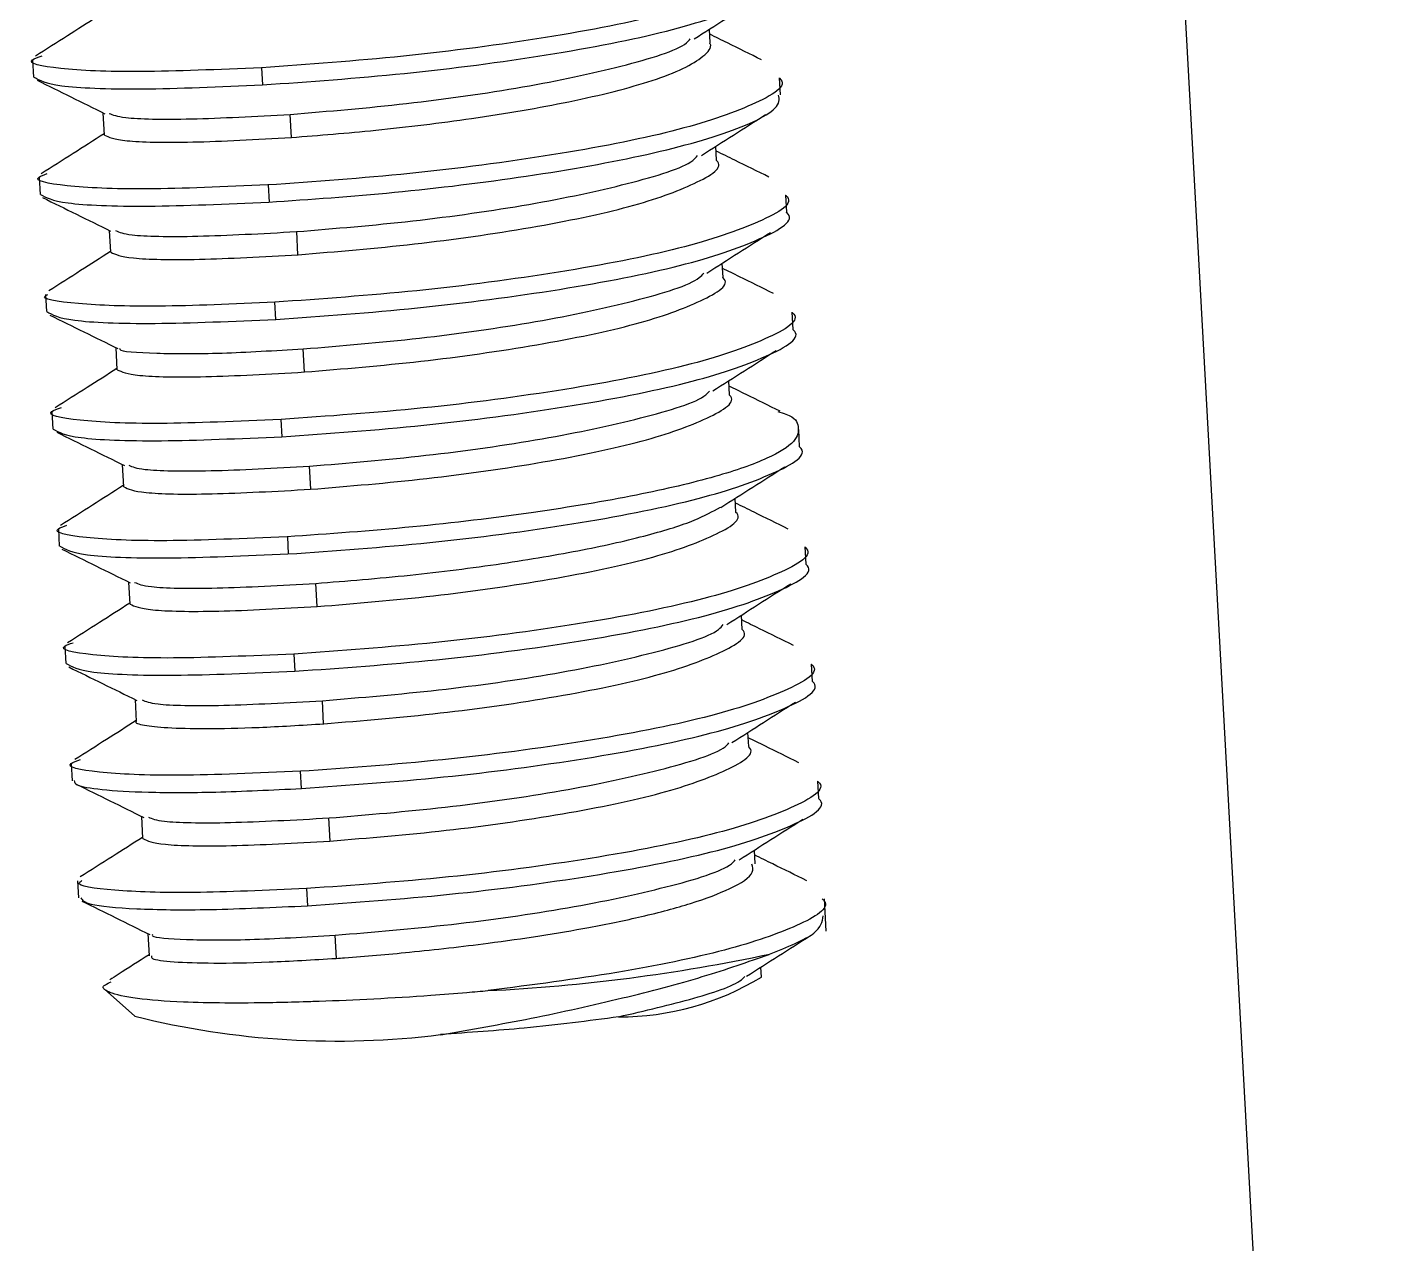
# Model space of a CAD drawing. Header units: millimetres. Extents: x 15 to 589, y 5 to 415.
# Drawn here: x 272.91 to 280.13, y 191.1 to 197.53 of the extents above; entities that cross this region are included whole.
import ezdxf

# ---------------------------------------------------------------- set-up
doc = ezdxf.new("R2010")
doc.units = ezdxf.units.MM
doc.layers.get('0').update_dxf_attribs({"lineweight": 25})

msp = doc.modelspace()

# ---------------------------------------------------------------- linework, layer by layer
at = {"color": 18, "linetype": 'Continuous', "lineweight": 25, "true_color": 0x000000}
for p, q in [((280.126, 177.6083), (278.0269, 215.9267)), ((276.5215, 197.4443), (276.5175, 197.5172)), ((272.9431, 197.3552), (272.9481, 197.264)), ((274.1526, 197.3137), (274.1576, 197.2229)), ((276.8922, 197.1698), (276.8872, 197.2602)), ((273.3141, 197.0761), (273.3205, 196.9582)), ((274.3105, 196.9453), (274.3038, 197.0674)), ((276.5554, 196.8247), (276.5514, 196.8986)), ((272.9771, 196.7356), (272.9821, 196.6448)), ((274.1865, 196.6944), (274.1915, 196.6035)), ((276.9261, 196.5502), (276.9212, 196.641)), ((273.3481, 196.4544), (273.3545, 196.339)), ((274.3444, 196.326), (274.3377, 196.4481)), ((276.5894, 196.2051), (276.5852, 196.2813)), ((273.011, 196.116), (273.016, 196.0256)), ((274.2205, 196.0751), (274.2254, 195.9842)), ((276.9601, 195.9306), (276.9551, 196.0218)), ((273.382, 195.8359), (273.3884, 195.7188)), ((274.3783, 195.7066), (274.3716, 195.8288)), ((276.6233, 195.5862), (276.6192, 195.6604)), ((273.0449, 195.4972), (273.05, 195.4054)), ((274.2544, 195.4557), (274.2594, 195.3649)), ((276.994, 195.3116), (276.989, 195.4024)), ((273.4159, 195.2185), (273.4223, 195.1003)), ((274.4122, 195.0873), (274.4055, 195.2095)), ((276.6572, 194.9668), (276.6532, 195.0397)), ((273.0789, 194.8777), (273.0838, 194.7868)), ((274.2883, 194.8364), (274.2933, 194.7456)), ((277.0279, 194.6923), (277.0229, 194.7831)), ((273.4499, 194.5974), (273.4563, 194.4808)), ((274.4462, 194.468), (274.4395, 194.5902)), ((276.6911, 194.3474), (276.687, 194.4228)), ((273.1128, 194.2582), (273.1178, 194.1674)), ((274.3223, 194.2171), (274.3272, 194.1263)), ((277.0619, 194.0729), (277.0569, 194.1637)), ((273.4839, 193.977), (273.4902, 193.8616)), ((274.4801, 193.8487), (274.4734, 193.9708)), ((276.7251, 193.728), (276.7209, 193.8035)), ((273.1467, 193.639), (273.1517, 193.5482)), ((274.3562, 193.5978), (274.3612, 193.5069)), ((277.0958, 193.4534), (277.0908, 193.5453)), ((273.5177, 193.36), (273.5241, 193.2423)), ((274.514, 193.2294), (274.5073, 193.3515)), ((276.759, 193.109), (276.755, 193.1817)), ((273.1806, 193.0197), (273.1856, 192.9288)), ((274.3901, 192.9784), (274.3951, 192.8876)), ((277.1341, 192.7538), (277.1247, 192.9251)), ((273.5516, 192.7406), (273.558, 192.6229)), ((274.5479, 192.61), (274.5413, 192.7322)), ((276.7917, 192.5114), (276.7889, 192.5637)), ((273.3219, 192.4466), (273.4835, 192.304))]:
    msp.add_line(p, q, dxfattribs=at)
for centre, radius, start, end in [((274.8936, 201.7539), 9.3256, 272.79126, 282.01374), ((276.0455, 193.7309), 1.4297, 269.70404, 301.46351), ((274.549, 196.576), 4.4029, 255.9958, 277.15889)]:
    msp.add_arc(centre, radius, start, end, dxfattribs=at)
for points, knots in [([(276.8516, 197.8803), (276.8522, 197.8798), (276.9044, 197.8384), (276.7323, 197.738), (276.3272, 197.5969), (275.6704, 197.4688), (274.897, 197.3669), (274.4003, 197.3314), (274.1519, 197.3137)], [0, 0, 0, 0, 0.002258, 0.201804, 0.40135, 0.600899, 0.800449, 1, 1, 1, 1]), ([(274.157, 197.2229), (274.4054, 197.2404), (274.902, 197.2756), (275.6754, 197.3771), (276.3321, 197.505), (276.7373, 197.6461), (276.9094, 197.7465), (276.8572, 197.788), (276.8566, 197.7885)], [0, 0, 0, 0, 0.199538, 0.399077, 0.598615, 0.798155, 0.997694, 1, 1, 1, 1]), ([(276.4363, 197.4655), (276.4922, 197.5011), (276.6039, 197.5722), (276.7163, 197.6437), (276.7725, 197.6794)], [0, 0, 0, 0, 0.499888, 1, 1, 1, 1]), ([(273.2863, 197.5838), (273.233, 197.5499), (273.1232, 197.4801), (273.0141, 197.4108), (272.958, 197.3752)], [0, 0, 0, 0, 0.485794, 1, 1, 1, 1]), ([(274.3033, 197.0674), (274.5062, 197.0843), (274.9121, 197.1181), (275.5517, 197.2088), (276.0659, 197.3199), (276.3701, 197.4111), (276.4106, 197.4585), (276.4166, 197.4655)], [0, 0, 0, 0, 0.239556, 0.479109, 0.718661, 0.958208, 1, 1, 1, 1]), ([(274.3094, 196.9453), (274.4564, 196.9569), (274.7657, 196.9815), (275.2842, 197.0454), (275.8072, 197.1341), (276.1754, 197.2274), (276.3895, 197.3097), (276.4902, 197.3748), (276.5338, 197.4207), (276.5199, 197.4427), (276.5189, 197.4441)], [0, 0, 0, 0, 0.146176, 0.30747, 0.483844, 0.675259, 0.7771, 0.882743, 0.992189, 1, 1, 1, 1]), ([(276.7929, 197.3556), (276.7328, 197.3852), (276.6412, 197.4303), (276.5503, 197.4751), (276.519, 197.4906)], [0, 0, 0, 0, 0.655874, 1, 1, 1, 1]), ([(274.1519, 197.3137), (273.9252, 197.304), (273.4717, 197.2847), (273.0588, 197.306), (272.8912, 197.3412), (272.9726, 197.3694), (272.9927, 197.3764)], [0, 0, 0, 0, 0.300349, 0.600698, 0.901048, 1, 1, 1, 1]), ([(272.9501, 197.2641), (272.9795, 197.2473), (273.0386, 197.2135), (273.4835, 197.194), (273.9325, 197.2133), (274.157, 197.2229)], [0, 0, 0, 0, 0.330373, 0.665186, 1, 1, 1, 1]), ([(272.9664, 197.2476), (273.0259, 197.2183), (273.145, 197.1596), (273.2648, 197.1004), (273.3247, 197.0708)], [0, 0, 0, 0, 0.500179, 1, 1, 1, 1]), ([(276.8852, 197.2601), (276.8859, 197.2595), (276.9381, 197.2179), (276.7657, 197.1174), (276.3601, 196.9763), (275.7033, 196.8485), (274.93, 196.7471), (274.4335, 196.7119), (274.1852, 196.6944)], [0, 0, 0, 0, 0.002741, 0.202193, 0.401645, 0.601098, 0.800549, 1, 1, 1, 1]), ([(274.1901, 196.6035), (274.4093, 196.6188), (274.8556, 196.6498), (275.5728, 196.7381), (276.2249, 196.8545), (276.7047, 196.9925), (276.8962, 197.1022), (276.8844, 197.158), (276.882, 197.1692)], [0, 0, 0, 0, 0.177203, 0.360723, 0.550555, 0.746688, 0.949117, 1, 1, 1, 1]), ([(273.3472, 197.0727), (273.3665, 197.0644), (273.4124, 197.0447), (273.7538, 197.0372), (274.1201, 197.0574), (274.3033, 197.0674)], [0, 0, 0, 0, 0.266133, 0.633067, 1, 1, 1, 1]), ([(276.4764, 196.8509), (276.5325, 196.8866), (276.6448, 196.958), (276.7578, 197.0299), (276.8144, 197.0658)], [0, 0, 0, 0, 0.499812, 1, 1, 1, 1]), ([(273.3202, 196.9643), (273.2659, 196.9297), (273.155, 196.859), (273.0448, 196.7889), (272.9886, 196.7531)], [0, 0, 0, 0, 0.490277, 1, 1, 1, 1]), ([(273.3221, 196.9583), (273.3461, 196.9469), (273.3943, 196.9238), (273.7582, 196.9148), (274.1257, 196.9351), (274.3094, 196.9453)], [0, 0, 0, 0, 0.33044, 0.66522, 1, 1, 1, 1]), ([(276.832, 196.7365), (276.7719, 196.766), (276.6786, 196.8118), (276.5858, 196.8574), (276.5528, 196.8737)], [0, 0, 0, 0, 0.643669, 1, 1, 1, 1]), ([(274.3365, 196.4481), (274.5394, 196.4648), (274.9452, 196.4982), (275.5844, 196.5886), (276.0999, 196.6994), (276.407, 196.7923), (276.4479, 196.8415), (276.4552, 196.8502)], [0, 0, 0, 0, 0.237114, 0.47423, 0.711345, 0.948462, 1, 1, 1, 1]), ([(274.3455, 196.326), (274.5489, 196.3428), (274.9555, 196.3764), (275.5884, 196.4666), (276.1257, 196.5784), (276.4569, 196.7011), (276.5974, 196.7879), (276.5546, 196.8242), (276.5541, 196.8246)], [0, 0, 0, 0, 0.199558, 0.399117, 0.598675, 0.798234, 0.997791, 1, 1, 1, 1]), ([(274.1852, 196.6944), (273.9585, 196.6847), (273.5051, 196.6653), (273.0937, 196.6865), (272.9257, 196.7209), (273.003, 196.7481), (273.0203, 196.7542)], [0, 0, 0, 0, 0.304202, 0.608402, 0.912604, 1, 1, 1, 1]), ([(272.984, 196.6449), (273.0134, 196.6281), (273.0725, 196.5943), (273.517, 196.5748), (273.9658, 196.594), (274.1901, 196.6035)], [0, 0, 0, 0, 0.330415, 0.665207, 1, 1, 1, 1]), ([(272.9951, 196.6281), (273.0549, 196.5987), (273.1744, 196.5399), (273.2946, 196.4807), (273.3547, 196.4511)], [0, 0, 0, 0, 0.50013, 1, 1, 1, 1]), ([(276.9195, 196.6409), (276.9201, 196.6404), (276.9723, 196.5989), (276.8004, 196.4987), (276.3958, 196.3576), (275.7396, 196.2297), (274.9668, 196.128), (274.4702, 196.0927), (274.2219, 196.0751)], [0, 0, 0, 0, 0.002208, 0.201766, 0.401325, 0.600883, 0.800442, 1, 1, 1, 1]), ([(274.2268, 195.9842), (274.4751, 196.0019), (274.9717, 196.0372), (275.7445, 196.1388), (276.4007, 196.2667), (276.8054, 196.4078), (276.9772, 196.5081), (276.9251, 196.5496), (276.9245, 196.55)], [0, 0, 0, 0, 0.199555, 0.399108, 0.598662, 0.798215, 0.997769, 1, 1, 1, 1]), ([(273.3814, 196.4531), (273.4006, 196.4448), (273.4465, 196.4252), (273.7874, 196.4178), (274.1535, 196.438), (274.3365, 196.4481)], [0, 0, 0, 0, 0.265527, 0.632763, 1, 1, 1, 1]), ([(276.5034, 196.2292), (276.5594, 196.2649), (276.6714, 196.3363), (276.7841, 196.4082), (276.8405, 196.4441)], [0, 0, 0, 0, 0.499808, 1, 1, 1, 1]), ([(273.3543, 196.3428), (273.3017, 196.3092), (273.1928, 196.2397), (273.0846, 196.1708), (273.0287, 196.1351)], [0, 0, 0, 0, 0.482869, 1, 1, 1, 1]), ([(273.3557, 196.3391), (273.3799, 196.3276), (273.4287, 196.3044), (273.7938, 196.2954), (274.1616, 196.3158), (274.3455, 196.326)], [0, 0, 0, 0, 0.331128, 0.665566, 1, 1, 1, 1]), ([(274.3727, 195.8288), (274.5756, 195.8456), (274.9815, 195.8791), (275.6204, 195.9696), (276.1348, 196.0806), (276.4399, 196.1726), (276.4804, 196.2208), (276.4871, 196.2287)], [0, 0, 0, 0, 0.238358, 0.476716, 0.715073, 0.95343, 1, 1, 1, 1]), ([(276.8556, 196.1216), (276.7958, 196.151), (276.7059, 196.1953), (276.6166, 196.2393), (276.5867, 196.254)], [0, 0, 0, 0, 0.665161, 1, 1, 1, 1]), ([(274.3787, 195.7067), (274.5821, 195.7234), (274.9889, 195.7569), (275.6221, 195.8471), (276.1596, 195.9588), (276.4909, 196.0815), (276.6315, 196.1683), (276.5886, 196.2047), (276.5881, 196.205)], [0, 0, 0, 0, 0.199585, 0.39917, 0.598756, 0.798343, 0.99793, 1, 1, 1, 1]), ([(274.2219, 196.0751), (274.0049, 196.0656), (273.5677, 196.0464), (273.1603, 196.0648), (272.9732, 196.0926), (273.0195, 196.1146), (273.0234, 196.1165)], [0, 0, 0, 0, 0.318617, 0.641745, 0.969383, 1, 1, 1, 1]), ([(273.0175, 196.0257), (273.0472, 196.0088), (273.1071, 195.9749), (273.553, 195.9555), (274.0022, 195.9746), (274.2268, 195.9842)], [0, 0, 0, 0, 0.331112, 0.665557, 1, 1, 1, 1]), ([(273.0347, 196.0067), (273.0942, 195.9774), (273.2134, 195.9189), (273.3332, 195.8599), (273.3931, 195.8304)], [0, 0, 0, 0, 0.50021, 1, 1, 1, 1]), ([(276.9536, 196.0217), (276.9541, 196.0213), (277.0063, 195.9797), (276.8345, 195.8796), (276.4298, 195.7384), (275.7733, 195.6104), (275.0001, 195.5087), (274.5033, 195.4734), (274.2549, 195.4557)], [0, 0, 0, 0, 0.00201, 0.201608, 0.401205, 0.600803, 0.800401, 1, 1, 1, 1]), ([(274.26, 195.3649), (274.5084, 195.3825), (275.0051, 195.4177), (275.7783, 195.5193), (276.4347, 195.6472), (276.8394, 195.7883), (277.0113, 195.8885), (276.9591, 195.93), (276.9586, 195.9305)], [0, 0, 0, 0, 0.199587, 0.399175, 0.598765, 0.798353, 0.997942, 1, 1, 1, 1]), ([(273.4055, 195.8304), (273.4046, 195.8291), (273.3961, 195.8155), (273.5788, 195.8037), (273.9104, 195.8017), (274.2221, 195.82), (274.3727, 195.8288)], [0, 0, 0, 0, 0.036345, 0.378589, 0.699821, 1, 1, 1, 1]), ([(276.5346, 195.6064), (276.5904, 195.642), (276.702, 195.7132), (276.8144, 195.7847), (276.8706, 195.8205)], [0, 0, 0, 0, 0.499868, 1, 1, 1, 1]), ([(273.3881, 195.7247), (273.3357, 195.6913), (273.2269, 195.6221), (273.1188, 195.5533), (273.0628, 195.5177)], [0, 0, 0, 0, 0.482287, 1, 1, 1, 1]), ([(273.3899, 195.7189), (273.414, 195.7075), (273.4624, 195.6845), (273.827, 195.6757), (274.1948, 195.6963), (274.3787, 195.7067)], [0, 0, 0, 0, 0.330667, 0.665333, 1, 1, 1, 1]), ([(274.4061, 195.2095), (274.6091, 195.2263), (275.015, 195.2599), (275.6545, 195.3504), (276.1681, 195.4614), (276.4715, 195.5522), (276.5118, 195.5992), (276.5175, 195.6058)], [0, 0, 0, 0, 0.240129, 0.480259, 0.720387, 0.960515, 1, 1, 1, 1]), ([(274.4109, 195.0873), (274.6142, 195.1041), (275.0208, 195.1376), (275.6542, 195.2278), (276.1921, 195.3395), (276.5242, 195.4621), (276.6651, 195.5491), (276.6222, 195.5856), (276.6217, 195.586)], [0, 0, 0, 0, 0.199464, 0.398925, 0.598388, 0.79785, 0.997313, 1, 1, 1, 1]), ([(276.8903, 195.4995), (276.8304, 195.529), (276.7402, 195.5735), (276.6507, 195.6176), (276.6208, 195.6324)], [0, 0, 0, 0, 0.665138, 1, 1, 1, 1]), ([(274.2549, 195.4557), (274.0281, 195.4461), (273.5744, 195.4267), (273.1609, 195.4479), (272.993, 195.4833), (273.0749, 195.5116), (273.0955, 195.5188)], [0, 0, 0, 0, 0.29964, 0.599279, 0.89892, 1, 1, 1, 1]), ([(276.8789, 195.4987), (276.8938, 195.4941), (276.9695, 195.4711), (276.994, 195.4164), (276.9793, 195.3384), (276.8347, 195.2483), (276.5583, 195.1513), (276.1369, 195.0524), (275.5854, 194.9602), (274.9326, 194.8812), (274.5062, 194.8516), (274.2867, 194.8364)], [0, 0, 0, 0, 0.022251, 0.113251, 0.213194, 0.322068, 0.439863, 0.566569, 0.702169, 0.846651, 1, 1, 1, 1]), ([(273.0517, 195.4055), (273.0813, 195.3887), (273.1407, 195.3549), (273.5862, 195.3357), (274.0354, 195.3552), (274.26, 195.3649)], [0, 0, 0, 0, 0.330692, 0.665344, 1, 1, 1, 1]), ([(273.0705, 195.3888), (273.13, 195.3595), (273.2489, 195.3009), (273.3686, 195.2418), (273.4284, 195.2123)], [0, 0, 0, 0, 0.500209, 1, 1, 1, 1]), ([(274.2917, 194.7456), (274.54, 194.7632), (275.0365, 194.7983), (275.8099, 194.8999), (276.4669, 195.0277), (276.8725, 195.1689), (277.045, 195.2692), (276.9927, 195.3109), (276.992, 195.3114)], [0, 0, 0, 0, 0.199467, 0.398934, 0.598401, 0.797868, 0.997335, 1, 1, 1, 1]), ([(273.451, 195.2141), (273.4701, 195.206), (273.5161, 195.1865), (273.8565, 195.1792), (274.2229, 195.1994), (274.4061, 195.2095)], [0, 0, 0, 0, 0.261742, 0.630872, 1, 1, 1, 1]), ([(276.5779, 194.9917), (276.6339, 195.0274), (276.746, 195.0987), (276.8589, 195.1704), (276.9153, 195.2062)], [0, 0, 0, 0, 0.499846, 1, 1, 1, 1]), ([(273.422, 195.1071), (273.3675, 195.0725), (273.2565, 195.0019), (273.1462, 194.9317), (273.0899, 194.896)], [0, 0, 0, 0, 0.490495, 1, 1, 1, 1]), ([(273.424, 195.1004), (273.4479, 195.0889), (273.496, 195.0658), (273.8597, 195.0568), (274.2272, 195.0772), (274.4109, 195.0873)], [0, 0, 0, 0, 0.330289, 0.665145, 1, 1, 1, 1]), ([(274.4381, 194.5902), (274.6026, 194.6033), (274.9232, 194.629), (275.418, 194.6916), (275.8507, 194.7644), (276.1961, 194.843), (276.4456, 194.9203), (276.5342, 194.9702), (276.5753, 194.9934)], [0, 0, 0, 0, 0.193227, 0.376551, 0.549961, 0.713443, 0.866986, 1, 1, 1, 1]), ([(276.9337, 194.8773), (276.8735, 194.9069), (276.7802, 194.9527), (276.6875, 194.9983), (276.6546, 195.0146)], [0, 0, 0, 0, 0.644782, 1, 1, 1, 1]), ([(274.4464, 194.468), (274.6497, 194.4848), (275.0563, 194.5183), (275.6894, 194.6086), (276.2268, 194.7204), (276.5584, 194.843), (276.6991, 194.9298), (276.6563, 194.9663), (276.6557, 194.9667)], [0, 0, 0, 0, 0.199511, 0.399021, 0.598532, 0.798042, 0.997553, 1, 1, 1, 1]), ([(274.2867, 194.8364), (274.06, 194.8267), (273.6066, 194.8074), (273.195, 194.8286), (273.0273, 194.8632), (273.1058, 194.8907), (273.124, 194.897)], [0, 0, 0, 0, 0.303068, 0.606135, 0.909203, 1, 1, 1, 1]), ([(273.0859, 194.787), (273.1152, 194.7702), (273.1742, 194.7364), (273.6186, 194.7169), (274.0673, 194.736), (274.2917, 194.7456)], [0, 0, 0, 0, 0.330285, 0.665143, 1, 1, 1, 1]), ([(277.0211, 194.7829), (277.0218, 194.7824), (277.0739, 194.7408), (276.9019, 194.6406), (276.4968, 194.4995), (275.8404, 194.3716), (275.0674, 194.27), (274.5708, 194.2347), (274.3226, 194.2171)], [0, 0, 0, 0, 0.002448, 0.201959, 0.401469, 0.600979, 0.80049, 1, 1, 1, 1]), ([(273.0981, 194.7708), (273.1579, 194.7414), (273.2772, 194.6826), (273.3973, 194.6234), (273.4574, 194.5938)], [0, 0, 0, 0, 0.500138, 1, 1, 1, 1]), ([(274.3274, 194.1263), (274.5757, 194.1439), (275.0722, 194.1791), (275.8452, 194.2807), (276.5017, 194.4086), (276.9068, 194.5497), (277.0789, 194.65), (277.0267, 194.6916), (277.0261, 194.6921)], [0, 0, 0, 0, 0.199505, 0.399011, 0.598516, 0.798021, 0.997526, 1, 1, 1, 1]), ([(273.4817, 194.5955), (273.5011, 194.5871), (273.547, 194.5673), (273.8889, 194.5598), (274.2551, 194.58), (274.4381, 194.5902)], [0, 0, 0, 0, 0.268742, 0.634371, 1, 1, 1, 1]), ([(276.6089, 194.373), (276.665, 194.4088), (276.7772, 194.4803), (276.8902, 194.5522), (276.9467, 194.5882)], [0, 0, 0, 0, 0.499795, 1, 1, 1, 1]), ([(273.456, 194.4855), (273.4026, 194.4514), (273.2928, 194.3814), (273.1837, 194.3118), (273.1277, 194.2761)], [0, 0, 0, 0, 0.486413, 1, 1, 1, 1]), ([(273.4576, 194.4809), (273.4818, 194.4695), (273.5303, 194.4464), (273.8949, 194.4374), (274.2626, 194.4578), (274.4464, 194.468)], [0, 0, 0, 0, 0.330855, 0.665427, 1, 1, 1, 1]), ([(274.4735, 193.9708), (274.6764, 193.9876), (275.0823, 194.0211), (275.7212, 194.1116), (276.2363, 194.2225), (276.5427, 194.3152), (276.5835, 194.3641), (276.5906, 194.3727)], [0, 0, 0, 0, 0.237417, 0.474836, 0.712253, 0.949672, 1, 1, 1, 1]), ([(274.4813, 193.8487), (274.6847, 193.8655), (275.0914, 193.8991), (275.7244, 193.9894), (276.2616, 194.1012), (276.5927, 194.2238), (276.7332, 194.3106), (276.6903, 194.347), (276.6899, 194.3473)], [0, 0, 0, 0, 0.199589, 0.399177, 0.598766, 0.798355, 0.997943, 1, 1, 1, 1]), ([(276.961, 194.2629), (276.9012, 194.2923), (276.8101, 194.3371), (276.7195, 194.3816), (276.6884, 194.3969)], [0, 0, 0, 0, 0.656806, 1, 1, 1, 1]), ([(274.3226, 194.2171), (274.0957, 194.2074), (273.6421, 194.1879), (273.2299, 194.2091), (273.0615, 194.2435), (273.139, 194.2708), (273.1565, 194.277)], [0, 0, 0, 0, 0.303787, 0.607575, 0.911361, 1, 1, 1, 1]), ([(273.1194, 194.1676), (273.149, 194.1507), (273.2086, 194.1169), (273.6539, 194.0974), (274.1029, 194.1167), (274.3274, 194.1263)], [0, 0, 0, 0, 0.33082, 0.66541, 1, 1, 1, 1]), ([(273.1337, 194.149), (273.1934, 194.1197), (273.3127, 194.0611), (273.4327, 194.0021), (273.4927, 193.9726)], [0, 0, 0, 0, 0.500169, 1, 1, 1, 1]), ([(277.0554, 194.1636), (277.0559, 194.1631), (277.1081, 194.1217), (276.9363, 194.0214), (276.5318, 193.8803), (275.8756, 193.7524), (275.1027, 193.6507), (274.606, 193.6154), (274.3577, 193.5978)], [0, 0, 0, 0, 0.002057, 0.201646, 0.401234, 0.600823, 0.800411, 1, 1, 1, 1]), ([(274.3627, 193.5069), (274.611, 193.5246), (275.1077, 193.5599), (275.8806, 193.6616), (276.5368, 193.7895), (276.9413, 193.9307), (277.113, 194.0308), (277.0609, 194.0723), (277.0603, 194.0727)], [0, 0, 0, 0, 0.199587, 0.399176, 0.598764, 0.798352, 0.99794, 1, 1, 1, 1]), ([(273.521, 193.9747), (273.5398, 193.9668), (273.5857, 193.9476), (273.9244, 193.9404), (274.2905, 193.9607), (274.4735, 193.9708)], [0, 0, 0, 0, 0.256963, 0.62848, 1, 1, 1, 1]), ([(276.636, 193.7493), (276.6919, 193.785), (276.8035, 193.8563), (276.916, 193.9279), (276.9723, 193.9638)], [0, 0, 0, 0, 0.499846, 1, 1, 1, 1]), ([(273.49, 193.8658), (273.4378, 193.8325), (273.3294, 193.7634), (273.2218, 193.6949), (273.1659, 193.6593)], [0, 0, 0, 0, 0.480857, 1, 1, 1, 1]), ([(273.4919, 193.8617), (273.4914, 193.8613), (273.4794, 193.8531), (273.5272, 193.8405), (273.6444, 193.8267), (273.852, 193.8221), (274.1304, 193.8273), (274.3633, 193.8415), (274.4813, 193.8487)], [0, 0, 0, 0, 0.009113, 0.196097, 0.388678, 0.586859, 0.790634, 1, 1, 1, 1]), ([(276.9896, 193.6434), (276.9297, 193.6729), (276.8404, 193.7169), (276.7518, 193.7607), (276.7225, 193.7752)], [0, 0, 0, 0, 0.670141, 1, 1, 1, 1]), ([(274.5086, 193.3515), (274.7115, 193.3683), (275.1174, 193.4019), (275.7566, 193.4924), (276.2702, 193.6034), (276.574, 193.6945), (276.6143, 193.7418), (276.6202, 193.7487)], [0, 0, 0, 0, 0.239658, 0.479317, 0.718974, 0.958634, 1, 1, 1, 1]), ([(274.5132, 193.2294), (274.7165, 193.2461), (275.1232, 193.2795), (275.7566, 193.3697), (276.2944, 193.4815), (276.6262, 193.6041), (276.767, 193.691), (276.7241, 193.7274), (276.7236, 193.7279)], [0, 0, 0, 0, 0.199516, 0.399034, 0.598552, 0.798069, 0.997588, 1, 1, 1, 1]), ([(274.3577, 193.5978), (274.1307, 193.5881), (273.6769, 193.5686), (273.2632, 193.5897), (273.095, 193.6249), (273.176, 193.6531), (273.1961, 193.6601)], [0, 0, 0, 0, 0.300293, 0.600586, 0.900879, 1, 1, 1, 1]), ([(273.1624, 193.5488), (273.1636, 193.5411), (273.1665, 193.5221), (273.2972, 193.4998), (273.5424, 193.4855), (273.8998, 193.4848), (274.2066, 193.4995), (274.3627, 193.5069)], [0, 0, 0, 0, 0.137915, 0.341425, 0.552947, 0.772472, 1, 1, 1, 1]), ([(273.1729, 193.5299), (273.2323, 193.5006), (273.3512, 193.4421), (273.4709, 193.3831), (273.5307, 193.3536)], [0, 0, 0, 0, 0.500226, 1, 1, 1, 1]), ([(277.089, 193.5452), (277.0896, 193.5447), (277.1418, 193.5032), (276.9696, 193.4028), (276.5643, 193.2616), (275.9074, 193.1336), (275.134, 193.0317), (274.6374, 192.9962), (274.3891, 192.9784)], [0, 0, 0, 0, 0.002412, 0.201927, 0.401443, 0.60096, 0.800479, 1, 1, 1, 1]), ([(274.3941, 192.8876), (274.6425, 192.9052), (275.1391, 192.9403), (275.9126, 193.0419), (276.5693, 193.1697), (276.9747, 193.3109), (277.1468, 193.4111), (277.0946, 193.4527), (277.094, 193.4532)], [0, 0, 0, 0, 0.199519, 0.399038, 0.598558, 0.798077, 0.997598, 1, 1, 1, 1]), ([(273.5548, 193.3554), (273.5737, 193.3476), (273.6198, 193.3283), (273.959, 193.3211), (274.3254, 193.3414), (274.5086, 193.3515)], [0, 0, 0, 0, 0.257398, 0.628698, 1, 1, 1, 1]), ([(276.6744, 193.1304), (276.7303, 193.166), (276.842, 193.2371), (276.9545, 193.3086), (277.0108, 193.3444)], [0, 0, 0, 0, 0.499877, 1, 1, 1, 1]), ([(273.5238, 193.2488), (273.4702, 193.2148), (273.3603, 193.1449), (273.251, 193.0755), (273.1949, 193.0398)], [0, 0, 0, 0, 0.486662, 1, 1, 1, 1]), ([(273.5258, 193.2424), (273.5497, 193.2309), (273.5978, 193.2078), (273.9618, 193.1988), (274.3294, 193.2192), (274.5132, 193.2294)], [0, 0, 0, 0, 0.330285, 0.665142, 1, 1, 1, 1]), ([(274.5405, 192.7322), (274.7434, 192.7491), (275.1493, 192.7828), (275.7889, 192.8736), (276.3032, 192.9847), (276.6076, 193.076), (276.6481, 193.1235), (276.6542, 193.1306)], [0, 0, 0, 0, 0.239443, 0.478884, 0.718322, 0.957758, 1, 1, 1, 1]), ([(277.0317, 193.0199), (276.9716, 193.0495), (276.8796, 193.0948), (276.7882, 193.1399), (276.7564, 193.1555)], [0, 0, 0, 0, 0.652959, 1, 1, 1, 1]), ([(274.547, 192.61), (274.5615, 192.6111), (274.6856, 192.6198), (274.9517, 192.6427), (275.3974, 192.6933), (275.8225, 192.7591), (276.1761, 192.8321), (276.4383, 192.9016), (276.6427, 192.9807), (276.7579, 193.0524), (276.7456, 193.0936), (276.7413, 193.108)], [0, 0, 0, 0, 0.014916, 0.127516, 0.259101, 0.43555, 0.541051, 0.657832, 0.785876, 0.925169, 1, 1, 1, 1]), ([(274.3891, 192.9784), (274.1789, 192.9692), (273.7585, 192.9507), (273.3528, 192.9664), (273.1612, 192.9933), (273.1969, 193.0163), (273.2037, 193.0207)], [0, 0, 0, 0, 0.309211, 0.618424, 0.927637, 1, 1, 1, 1]), ([(273.1974, 192.9296), (273.2059, 192.9177), (273.2244, 192.8916), (273.4708, 192.869), (273.8617, 192.863), (274.2167, 192.8794), (274.3941, 192.8876)], [0, 0, 0, 0, 0.220102, 0.480068, 0.740035, 1, 1, 1, 1]), ([(273.203, 192.9126), (273.2626, 192.8832), (273.3817, 192.8245), (273.5016, 192.7653), (273.5615, 192.7357)], [0, 0, 0, 0, 0.500171, 1, 1, 1, 1]), ([(277.1134, 192.9242), (277.1173, 192.9204), (277.1611, 192.8781), (277.0018, 192.7825), (276.6321, 192.6525), (276.0474, 192.5302), (275.5815, 192.4696), (275.3485, 192.4394)], [0, 0, 0, 0, 0.024011, 0.268009, 0.512006, 0.756002, 1, 1, 1, 1]), ([(276.8348, 192.6325), (276.9285, 192.6697), (277.1021, 192.7385), (277.1132, 192.8038), (277.1183, 192.8338)], [0, 0, 0, 0, 0.539639, 1, 1, 1, 1]), ([(273.5753, 192.736), (273.5747, 192.7337), (273.5715, 192.7203), (273.7401, 192.7077), (274.0641, 192.7047), (274.3817, 192.723), (274.5405, 192.7322)], [0, 0, 0, 0, 0.063344, 0.375563, 0.687781, 1, 1, 1, 1]), ([(276.7133, 192.5156), (276.7695, 192.5514), (276.8818, 192.6229), (276.9948, 192.6947), (277.0514, 192.7307)], [0, 0, 0, 0, 0.499807, 1, 1, 1, 1]), ([(273.5577, 192.6287), (273.5035, 192.5941), (273.4345, 192.5501), (273.3659, 192.5064), (273.3511, 192.4971)], [0, 0, 0, 0, 0.785164, 1, 1, 1, 1]), ([(273.5708, 192.6237), (273.5696, 192.6186), (273.5662, 192.6049), (273.6772, 192.5904), (273.8861, 192.5832), (274.1798, 192.5878), (274.4246, 192.6026), (274.547, 192.61)], [0, 0, 0, 0, 0.127711, 0.345783, 0.563855, 0.781928, 1, 1, 1, 1]), ([(275.0982, 192.2063), (275.2576, 192.2342), (275.5825, 192.2913), (276.0603, 192.3981), (276.5008, 192.5141), (276.7217, 192.5917), (276.8336, 192.6311)], [0, 0, 0, 0, 0.245269, 0.499818, 0.746476, 1, 1, 1, 1]), ([(275.3478, 192.438), (275.3107, 192.4347), (275.2104, 192.4255), (274.9067, 192.402), (274.6115, 192.3873), (274.3437, 192.3786), (274.08, 192.372), (273.7559, 192.3743), (273.4803, 192.3957), (273.3702, 192.4201), (273.3338, 192.4378), (273.3263, 192.4431), (273.3239, 192.4449), (273.3234, 192.4453), (273.3218, 192.4466), (273.3184, 192.4499), (273.3077, 192.4623), (273.3354, 192.4754), (273.3582, 192.4861)], [0, 0, 0, 0, 0.033148, 0.089686, 0.271414, 0.299091, 0.35361, 0.541178, 0.677373, 0.81248, 0.846179, 0.86301, 0.864061, 0.864587, 0.866632, 0.878302, 0.899801, 1, 1, 1, 1]), ([(276.0381, 192.3013), (276.1763, 192.3333), (276.4528, 192.3975), (276.6698, 192.4735), (276.7013, 192.5116), (276.7045, 192.5155)], [0, 0, 0, 0, 0.473119, 0.946238, 1, 1, 1, 1]), ([(276.0391, 192.301), (275.8777, 192.2796), (275.5881, 192.2411), (275.248, 192.218), (275.0975, 192.2078)], [0, 0, 0, 0, 0.557514, 1, 1, 1, 1])]:
    msp.add_open_spline(points, degree=3, knots=knots, dxfattribs=at)

doc.saveas('drawing.dxf')
